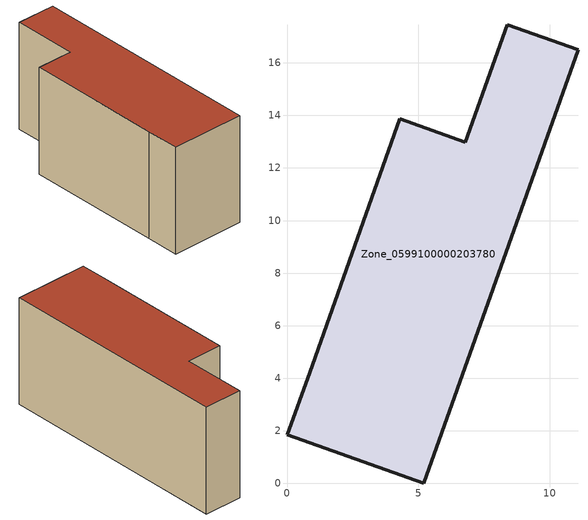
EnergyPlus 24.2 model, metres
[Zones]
Zone_0599100000203780
 floor ground (C_G): 5.2,0 0,1.85 0.86,4.21 4.28,13.86 6.78,12.97 8.37,17.45 11.07,16.49 z0.5
 wall outside (C_F): 0,1.85 5.2,0 11.07,16.49 8.37,17.45 6.78,12.97 4.28,13.86 0.86,4.21 0,1.85 z0.5:8.5
 roof outside (C_R): 4.28,13.86 0.86,4.21 0,1.85 5.2,0 11.07,16.49 8.37,17.45 6.78,12.97 z8.5
[BUILDING]
Pand.0599100000203780: North Axis=0; Terrain=City; Loads Convergence Tolerance Value=0.04; Temperature Convergence Tolerance Value=0.4; Solar Distribution=FullExterior; Maximum Number of Warmup Days=25; Minimum Number of Warmup Days=1
[Site:Location]
Rotterdam.The.Hague.AP_ZH_NLD Design_Conditions: Latitude=51.96; Longitude=4.45; Time Zone=1; Elevation=-4.5
[SITE:GROUNDTEMPERATURE:BUILDINGSURFACE]
18, 18, 18, 18, 18, 18, 18, 18, 18, 18, 18, 18
[MATERIAL] Thermal Absorptance=0.9; Solar Absorptance=0.7; Visible Absorptance=0.7
Name | Roughness | Thickness | Conductivity | Density | Specific Heat
G.TI.1975-1991 | MediumSmooth | 0.15 | 0.288461 | 540 | 1210
F.TI.1975-1991 | Rough | 0.3 | 0.230769 | 1920 | 840
R.TI.1975-1991 | MediumRough | 0.2 | 0.153846 | 1500 | 1000
[CONSTRUCTION]
C_G: G.TI.1975-1991
C_F: F.TI.1975-1991
C_R: R.TI.1975-1991
[ZONE]
Zone_0599100000203780: Type=1; Multiplier=1; Ceiling Height=Autocalculate; Volume=Autocalculate; Floor Area=autocalculate; Part of Total Floor Area=Yes
[ZONEINFILTRATION:DESIGNFLOWRATE]
Infil_Zone_0599100000203780: Zone or ZoneList or Space or SpaceList=Zone_0599100000203780; Schedule=AlwaysOn; Design Flow Rate Calculation Method=Flow/Area; Flow Rate per Floor Area=0.003; Constant Term Coefficient=1; Temperature Term Coefficient=0; Velocity Term Coefficient=0; Velocity Squared Term Coefficient=0
[HVACTEMPLATE:ZONE:IDEALLOADSAIRSYSTEM]
Zone_0599100000203780: Maximum Heating Supply Air Temperature=50; Minimum Cooling Supply Air Temperature=13; Maximum Heating Supply Air Humidity Ratio=0.0156; Minimum Cooling Supply Air Humidity Ratio=0.0077; Heating Limit=NoLimit; Cooling Limit=NoLimit; Dehumidification Control Type=ConstantSensibleHeatRatio; Cooling Sensible Heat Ratio=0.7; Dehumidification Setpoint=60; Humidification Control Type=None; Humidification Setpoint=30; Outdoor Air Method=None; Outdoor Air Flow Rate per Person=0.00944; Outdoor Air Flow Rate per Zone Floor Area=0; Outdoor Air Flow Rate per Zone=0; Demand Controlled Ventilation Type=None; Outdoor Air Economizer Type=NoEconomizer; Heat Recovery Type=None; Sensible Heat Recovery Effectiveness=0.7; Latent Heat Recovery Effectiveness=0.65
[ZONECONTROL:THERMOSTAT]
ThermostatControl_Zone_0599100000203780: Zone or ZoneList=Zone_0599100000203780; Control Type Schedule=DualSetpointControlType; Control 1=Thermostat_Zone_0599100000203780; Temperature Difference Between Cutout And Setpoint=0
[THERMOSTATSETPOINT:DUALSETPOINT]
Thermostat_Zone_0599100000203780: Heating Setpoint Temperature Schedule=HeatingSetpoint_Zone_0599100000203780; Cooling Setpoint Temperature Schedule=CoolingSetpoint_Zone_0599100000203780
[SCHEDULE:COMPACT]
HeatingSetpoint_Zone_0599100000203780: Through: 12/31, For: AllDays, Until: 24:00, 21
CoolingSetpoint_Zone_0599100000203780: Through: 12/31, For: AllDays, Until: 24:00, 24
DualSetpointControlType: Through: 12/31, For: AllDays, Until: 24:00, 4
AlwaysOn: Through: 12/31, For: AllDays, Until: 24:00, 1
